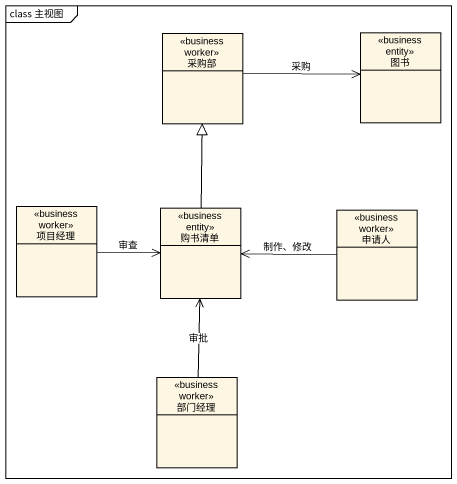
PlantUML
@startuml
mainframe class 主视图
hide circle
hide empty members
class 采购部 <<business worker>>
class 图书 <<business entity>>
class 项目经理 <<business worker>>
class 购书清单 <<business entity>>
class 申请人 <<business worker>>
class 部门经理 <<business worker>>
采购部 -right-> 图书 : 采购
项目经理 -right-> 购书清单 : 审查
购书清单 -up-|> 采购部
申请人 -left-> 购书清单 : 制作、修改
部门经理 -up-> 购书清单 : 审批
@enduml
